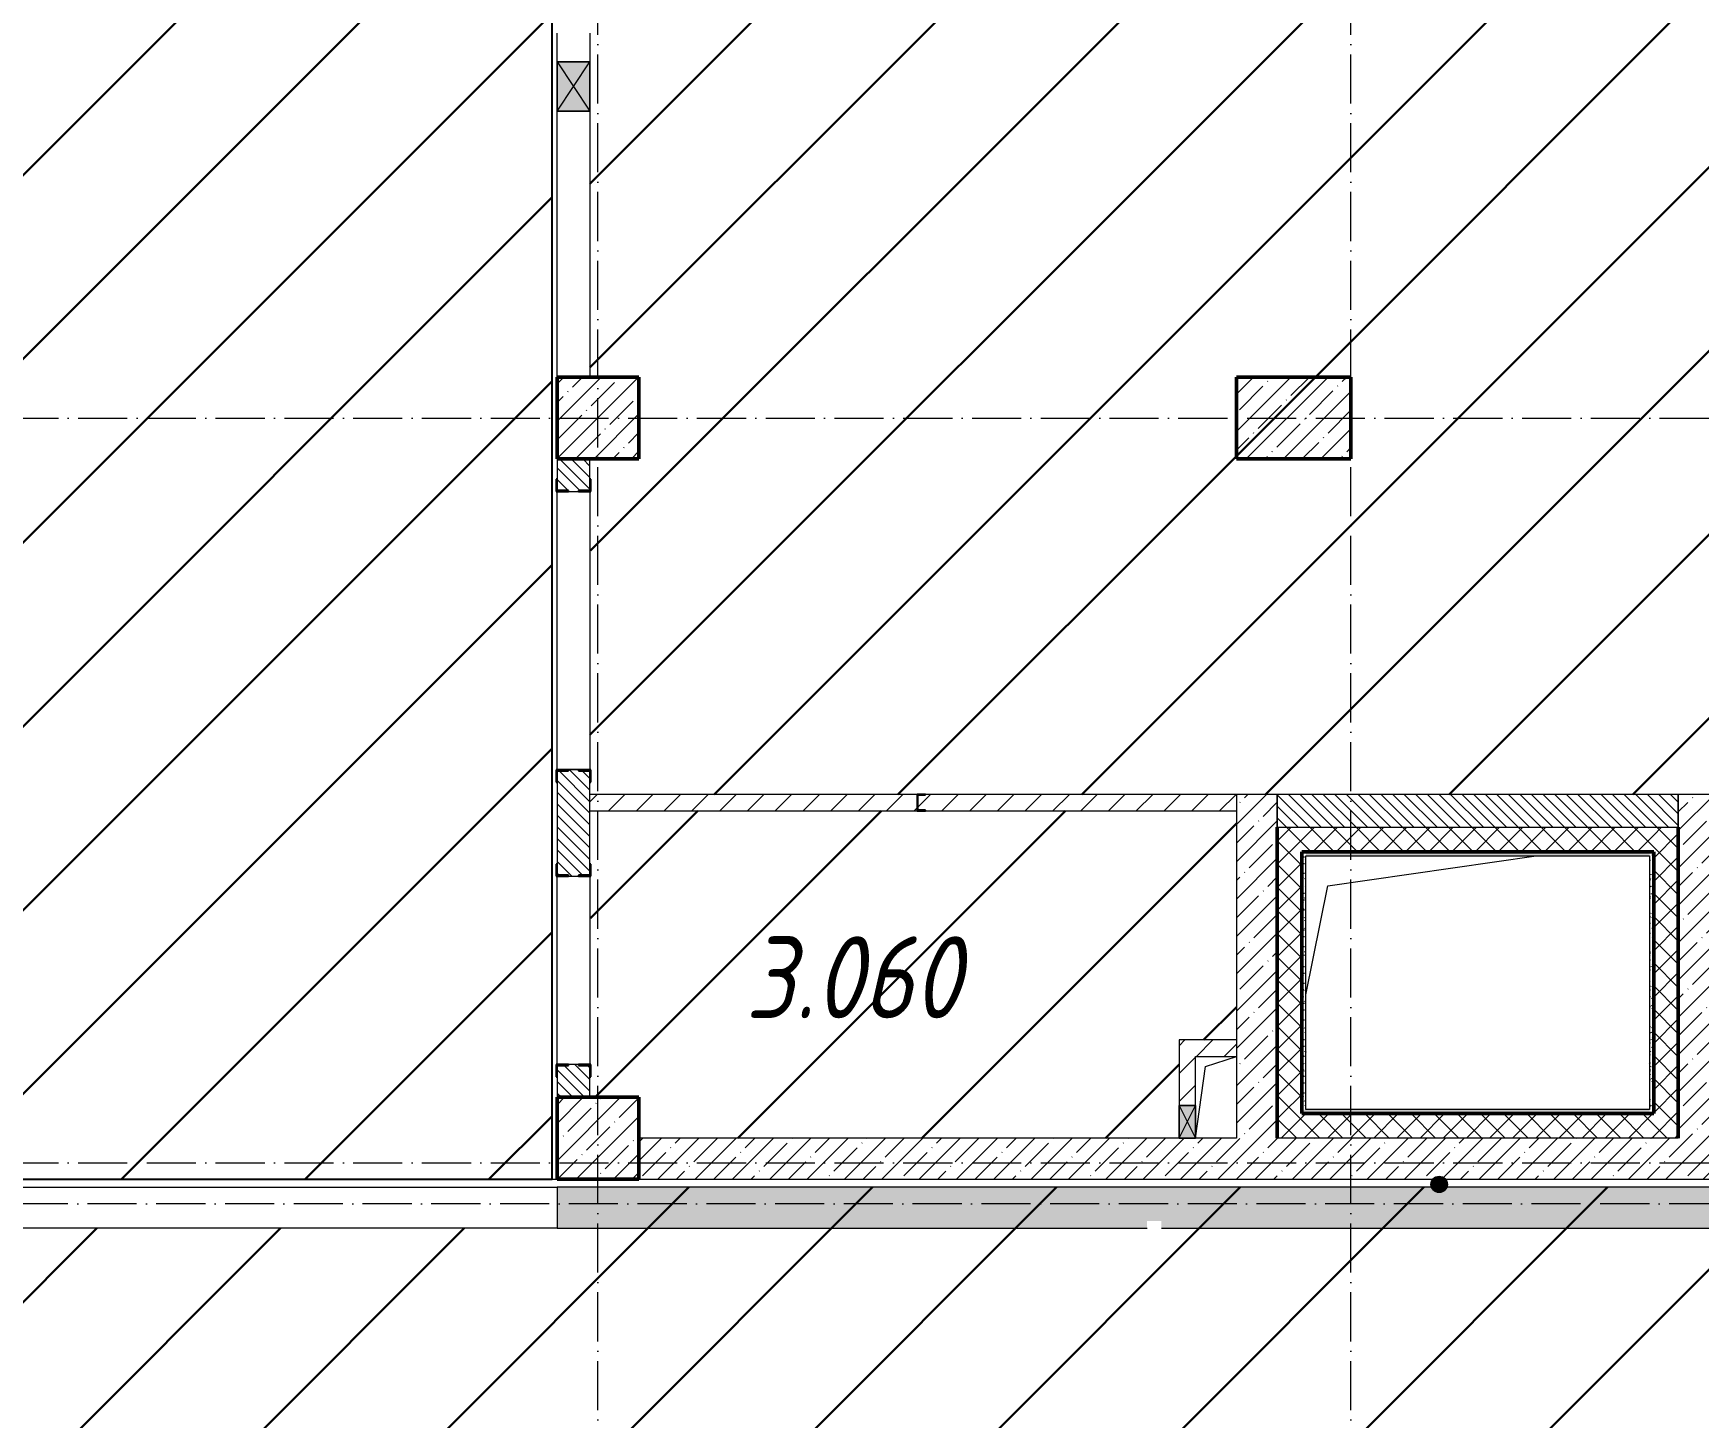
# Model space of a CAD drawing. Header units: millimetres. Extents: x 35697 to 388678, y -91946 to 171347.
# Drawn here: x 290171 to 300346, y -78789 to -70332 of the extents above; entities that cross this region are included whole.
import ezdxf

# ---------------------------------------------------------------- set-up
doc = ezdxf.new("R2010")
doc.units = ezdxf.units.MM
doc.linetypes.add('50_200_ШТРИХ_1Т_ш5_п1_п1_', pattern=[700, 500, -100, 0, -100])
for name, color, linetype, lineweight in [('2.1) ПГП окна 2.8 м', 5, 'Continuous', 30), ('A-DETL-GENF-OTLN', 7, 'Continuous', 9), ('A-FLOR-____-OTLN', 7, 'Continuous', 9), ('A-GENM-____-MCUT', 7, 'Continuous', 25), ('A-GENM-____-OTLN', 7, 'Continuous', 9), ('A-GENM-____-OTLN-1', 7, 'Continuous', 25), ('A-GLAZ-____-OTLN', 7, 'Continuous', 9), ('A-WALL-____-MCUT-1', 7, 'Continuous', 9), ('A-WALL-____-MCUT-2', 7, 'Continuous', 50), ('A-WALL-____-MCUT-3', 7, 'Continuous', 9), ('A-WALL-____-OTLN', 7, 'Continuous', 9), ('A-WALL-____-PATT-1', 7, 'Continuous', 9), ('A-WALL-FNSH-MCUT-1', 7, 'Continuous', 9), ('G-____-____-TEXT', 7, 'Continuous', 9), ('I-WALL-____-OTLN', 7, 'Continuous', 9), ('S-COLS-____-MCUT', 7, 'Continuous', 50), ('S-COLS-____-OTLN', 7, 'Continuous', 9), ('S-GRID-____-OTLN-1', 7, '50_200_ШТРИХ_1Т_ш5_п1_п1_', 9), ('Марки помещений', 7, 'Continuous', 9), ('стяжа', 7, 'Continuous', 30)]:
    doc.layers.add(name, color=color, linetype=linetype, lineweight=lineweight)
doc.layers.add('A-WALL-____-PATT-2', color=7, linetype='Continuous', lineweight=9, true_color=0x787878)
doc.styles.add('ISOCPEUR_I_2', font='isocpeui.ttf', dxfattribs={"width": 0.85, "height": 2.3})
pattern_1 = [(45, (283770.7, -86863.46), (-114.04925, 114.04925), []), (45, (283884.76, -86863.46), (-114.04925, 114.04925), [201.612, -40.322, 3.353, -36.97])]
pattern_2 = [(135, (283770.707, -86863.456), (-35.35534, -35.35534), [])]
pattern_3 = [(0, (283770.707, -86863.456), (81.28, 20.32), [3.353, -57.607, 3.353, -57.607, -325.12]), (0, (283770.707, -86863.456), (81.28, 20.32), [-121.92, 3.353, -118.567, 3.353, -57.607, -142.24]), (0, (283770.707, -86863.456), (81.28, 20.32), [-304.8, 3.353, -37.287, 3.353, -98.247]), (120, (283801.187, -86853.296), (-58.237636, 60.230545), [3.353, -57.607, 3.353, -57.607, -325.12]), (120, (283801.187, -86853.296), (-58.237636, 60.230545), [-121.92, 3.353, -118.567, 3.353, -57.607, -142.24]), (120, (283801.187, -86853.296), (-58.237636, 60.230545), [-304.8, 3.353, -37.287, 3.353, -98.247]), (240, (283811.347, -86812.656), (-23.042364, -80.550545), [3.353, -57.607, 3.353, -57.607, -325.12]), (240, (283811.347, -86812.656), (-23.042364, -80.550545), [-121.92, 3.353, -118.567, 3.353, -57.607, -142.24]), (240, (283811.347, -86812.656), (-23.042364, -80.550545), [-304.8, 3.353, -37.287, 3.353, -98.247])]
pattern_4 = [(45, (283770.71, -86863.46), (-70.7107, 70.7107), []), (135, (283770.71, -86863.46), (-70.7107, -70.7107), [])]
pattern_5 = [(45, (283770.71, -86863.46), (-84.8528, 84.8528), [])]

# ---------------------------------------------------------------- blocks, each defined once
blk = doc.blocks.new('BSC_Колонна _Прямоугольная - 500х500-V122-АР1_План отверстий 3 этажа в осях 1-64_А-ГГ')
at = {"layer": 'S-COLS-____-OTLN'}
h = blk.add_hatch(dxfattribs=at)
h.set_pattern_fill('FP_145', color=256, style=0, pattern_type=2)
h.set_pattern_definition([(45, (-9850, -9781.04), (-114.0493, 114.0493), []), (45, (-9735.95, -9781.04), (-114.0493, 114.0493), [201.613, -40.323, 3.353, -36.97])])
h.paths.add_polyline_path([(-250, -250), (250, -250), (250, 250), (-250, 250)], flags=0)
at = {"layer": 'S-COLS-____-MCUT'}
for p, q in [((250, 250), (-250, 250)), ((-250, 250), (-250, -250)), ((250, -250), (250, 250)), ((-250, -250), (250, -250))]:
    blk.add_line(p, q, dxfattribs=at)
blk = doc.blocks.new('BSC_Колонна _Прямоугольная - 500х700-V153-АР1_План отверстий 3 этажа в осях 1-64_А-ГГ')
at = {"layer": 'S-COLS-____-OTLN'}
h = blk.add_hatch(dxfattribs=at)
h.set_pattern_fill('FP_176', color=256, style=0, pattern_type=2)
h.set_pattern_definition([(315, (-14181.04, 14100), (114.0493, 114.0493), []), (315, (-14181.04, 13985.95), (114.0493, 114.0493), [201.612, -40.322, 3.353, -36.97])])
h.paths.add_polyline_path([(-250, 350), (-250, -350), (250, -350), (250, 350)], flags=0)
at = {"layer": 'S-COLS-____-MCUT'}
for p, q in [((250, 350), (-250, 350)), ((-250, 350), (-250, -350)), ((250, -350), (250, 350)), ((-250, -350), (250, -350))]:
    blk.add_line(p, q, dxfattribs=at)
blk = doc.blocks.new('154_Фахверк_СКБ_Швеллер - Тип_100_3960-28318856-АР1_План отверстий 3 этажа в осях 1-64_А-ГГ')
at = {"layer": 'A-GENM-____-MCUT'}
for p, q in [((175, 50), (125, 50)), ((125, 50), (125, -50)), ((128, 47), (175, 47)), ((128, -47), (128, 47)), ((175, 47), (175, 50)), ((125, -50), (175, -50)), ((175, -47), (128, -47)), ((175, -50), (175, -47))]:
    blk.add_line(p, q, dxfattribs=at)
blk = doc.blocks.new('154_Стойка_СКБ_Уголок - СМ-2180_200-28268025-АР1_План отверстий 3 этажа в осях 1-64_А-ГГ')
at = {"layer": 'A-GENM-____-MCUT'}
for p, q in [((125, 156), (125, 81)), ((200, 156), (125, 156)), ((131, 81), (131, 150)), ((131, 150), (200, 150)), ((200, 150), (200, 156)), ((125, 81), (131, 81)), ((131, 19), (125, 19)), ((125, 19), (125, -56)), ((131, -50), (131, 19)), ((125, -56), (200, -56)), ((200, -50), (131, -50)), ((200, -56), (200, -50))]:
    blk.add_line(p, q, dxfattribs=at)
blk = doc.blocks.new('Фахверк_СКБ_Уголок - 200_3550_зеркало-28264001-АР1_План отверстий 3 этажа в осях 1-64_А-ГГ')
at = {"layer": 'A-GENM-____-MCUT'}
for p, q in [((200, 156), (125, 156)), ((125, 156), (125, 81)), ((131, 81), (131, 150)), ((131, 150), (200, 150)), ((200, 150), (200, 156)), ((125, 81), (131, 81)), ((131, 19), (125, 19)), ((125, 19), (125, -56)), ((131, -50), (131, 19)), ((125, -56), (200, -56)), ((200, -50), (131, -50)), ((200, -56), (200, -50))]:
    blk.add_line(p, q, dxfattribs=at)
blk = doc.blocks.new('154_Стойка_СКБ_Уголок - СМ-2480_200-28346303-АР1_План отверстий 3 этажа в осях 1-64_А-ГГ')
at = {"layer": 'A-GENM-____-MCUT'}
for p, q in [((125, 156), (125, 81)), ((200, 156), (125, 156)), ((131, 81), (131, 150)), ((131, 150), (200, 150)), ((200, 150), (200, 156)), ((125, 81), (131, 81)), ((131, 19), (125, 19)), ((125, 19), (125, -56)), ((131, -50), (131, 19)), ((125, -56), (200, -56)), ((200, -50), (131, -50)), ((200, -56), (200, -50))]:
    blk.add_line(p, q, dxfattribs=at)
blk = doc.blocks.new('Стойка_Влож_Полоса боковая - Полоса-28213942-АР1_План отверстий 3 этажа в осях 1-64_А-ГГ')
at = {"layer": 'A-GENM-____-OTLN'}
for p, q in [((-5, 60), (0, 60)), ((-5, -60), (-5, 60)), ((0, 31), (0, -31)), ((0, -60), (-5, -60))]:
    blk.add_line(p, q, dxfattribs=at)
blk = doc.blocks.new('AR_Отверстие прямоугольное _в плите_ - AR_Отверстие прямоугольное _в плите_-30552514-АР1_План отверстий 3 этажа в осях 1-64_А-ГГ')
at = {"layer": 'A-GENM-____-OTLN'}
for p, q in [((-917, 617), (357, 800)), ((-1050, -50), (-917, 617))]:
    blk.add_line(p, q, dxfattribs=at)
blk = doc.blocks.new('AR_Отверстие прямоугольное _в плите_ - AR_Отверстие прямоугольное _в плите_-V198-АР1_План отверстий 3 этажа в осях 1-64_А-ГГ')
at = {"layer": 'A-GENM-____-OTLN'}
for p, q in [((-63, 188), (125, 250)), ((-125, -250), (-63, 188))]:
    blk.add_line(p, q, dxfattribs=at)
blk = doc.blocks.new('AR_Отверстие прямоугольное _в стене__БезПР - AR_Отверстие прямоугольное _в стене__БезПР-36427964-АР1_План отверстий 3 этажа в осях 1-64_А-ГГ')
at = {"layer": 'A-GLAZ-____-OTLN'}
blk.add_hatch(color=256, dxfattribs=at).paths.add_polyline_path([(-150, -100), (150, -100), (150, 100), (-150, 100)], flags=0)
at = {"layer": 'A-DETL-GENF-OTLN'}
for p, q in [((-150, -100), (-150, 100)), ((-150, 100), (150, 100)), ((150, 100), (-150, -100)), ((-150, 100), (150, -100)), ((150, 100), (-150, 100)), ((-150, 100), (-150, -100)), ((150, 100), (150, -100)), ((150, -100), (150, 100)), ((150, -100), (-150, -100)), ((-150, -100), (150, -100))]:
    blk.add_line(p, q, dxfattribs=at)
at = {"layer": 'A-GLAZ-____-OTLN'}
blk.add_line((150, 100), (-150, 100), dxfattribs=at)
blk = doc.blocks.new('AR_Отверстие прямоугольное _в стене__БезПР - AR_Отверстие прямоугольное _в стене__БезПР-36899627-АР1_План отверстий 3 этажа в осях 1-64_А-ГГ')
at = {"layer": 'A-GLAZ-____-OTLN'}
blk.add_hatch(color=256, dxfattribs=at).paths.add_polyline_path([(-100, -50), (100, -50), (100, 50), (-100, 50)], flags=0)
at = {"layer": 'A-DETL-GENF-OTLN'}
for p, q in [((-100, -50), (-100, 50)), ((-100, 50), (100, 50)), ((100, 50), (-100, -50)), ((-100, 50), (100, -50)), ((100, 50), (-100, 50)), ((-100, 50), (-100, -50)), ((100, 50), (100, -50)), ((100, -50), (100, 50)), ((100, -50), (-100, -50)), ((-100, -50), (100, -50))]:
    blk.add_line(p, q, dxfattribs=at)
at = {"layer": 'A-GLAZ-____-OTLN'}
blk.add_line((100, 50), (-100, 50), dxfattribs=at)
blk = doc.blocks.new('3эт')
at = {"layer": 'S-GRID-____-OTLN-1', "color": 251, "ltscale": 0.6, "true_color": 0x636466}
for p, q in [((293620.7, -91346.1), (293620.7, -36982.5)), ((298220.7, -91346.1), (298220.7, -36982.5)), ((279101.9, -72682.4), (310478.4, -72682.4)), ((279101.9, -77232.4), (307641.3, -77232.4)), ((387845.1, -77482.4), (279340.9, -77482.4))]:
    blk.add_line(p, q, dxfattribs=at)

msp = doc.modelspace()

# ---------------------------------------------------------------- hatches: boundary and pattern name
at = {"layer": '2.1) ПГП окна 2.8 м'}
h = msp.add_hatch(dxfattribs=at)
h.set_pattern_fill('ANSI31', color=5, scale=250)
h.set_pattern_definition([(45, (289370.7, -39382.4), (-561.266, 561.266), [])])
h.paths.add_polyline_path([(297665, -55157), (297671, -54132), (293871, -54132), (293871, -54632), (293371, -54632), (293371, -56532), (297671, -56532), (297671, -56457), (297665, -56457), (297665, -56382), (297668, -55232), (297665, -55232)])
h.paths.add_polyline_path([(293871, -54132), (297671, -54132), (297671, -53832), (295475, -45482), (293871, -45482)])
h.paths.add_polyline_path([(298371, -41232), (298121, -41232), (298121, -39632), (297871, -39632), (297871, -39382), (293871, -39382), (293871, -45482), (295475, -45482), (297671, -53832), (298371, -53832), (298371, -50232), (297771, -50232), (297771, -49032), (298371, -49032), (298371, -47182), (297771, -47182), (297771, -45682), (298121, -45682), (298371, -45682)])
h.paths.add_polyline_path([(297671, -47682), (297771, -47682), (297771, -48132), (297671, -48132), (297671, -48632), (297671, -50232), (297671, -50235), (297768, -50235), (297768, -50282), (297771, -50282), (297771, -50832), (297771, -51832), (297671, -51832), (297671, -50832), (297671, -50282), (297671, -50232), (297671, -48632), (297671, -48132)], flags=16)
h.paths.add_polyline_path([(297671, -47682), (297721, -47907), (297671, -48132)], flags=0)
h.paths.add_polyline_path([(298121, -43882), (298121, -43432), (298121, -43032), (298321, -43032), (298321, -43432), (298321, -43882), (298321, -44382), (298327, -44382), (298327, -44457), (298327, -44532), (298321, -44562), (298321, -44532), (298252, -44532), (298190, -44532), (298121, -44532), (298121, -45357), (298121, -45426), (298190, -45426), (298252, -45427), (298252, -45426), (298321, -45426), (298321, -45357), (298327, -45357), (298327, -45432), (298327, -45507), (298321, -45507), (298321, -45438), (298252, -45438), (298218, -45432), (298190, -45432), (298115, -45432), (298115, -45357), (298121, -44532), (298115, -44532), (298115, -44457), (298115, -44382)], flags=16)
h.paths.add_polyline_path([(298115, -44382), (298190, -44382), (298252, -44382), (298321, -44388), (298252, -44388), (298190, -44382), (298190, -44388), (298121, -44388)], flags=0)
h.paths.add_polyline_path([(297671, -50832), (297771, -50832), (297771, -51832), (297671, -51832)], flags=0)
h.paths.add_polyline_path([(293340, -45482), (293340, -54132), (293871, -54132), (293871, -45482)])
h.paths.add_polyline_path([(293340, -45482), (289371, -45482), (289371, -77332), (293340, -77332), (293340, -67982), (292871, -67982), (292871, -67782), (293340, -67782), (293340, -63832), (292871, -63832), (292871, -62882), (292671, -62882), (292671, -62632), (292871, -62632), (292871, -61933), (293340, -61933), (293340, -61232), (292871, -61232), (292871, -60632), (293340, -60632)])
h.paths.add_polyline_path([(292671, -60632), (292771, -60632), (292771, -61232), (292771, -61982), (292771, -62582), (292671, -62582), (292671, -61982), (292671, -61232)], flags=16)
h.paths.add_polyline_path([(292671, -60632), (292771, -60632), (292771, -61232), (292671, -61232)], flags=0)
h.paths.add_polyline_path([(292671, -61982), (292771, -61982), (292771, -62582), (292671, -62582)], flags=0)
h.paths.add_polyline_path([(292671, -63032), (292771, -63032), (292771, -63632), (292671, -63632)], flags=16)
h.paths.add_polyline_path([(292771, -66532), (292774, -66532), (292774, -66579), (292868, -66579), (292868, -66532), (292871, -66532), (292871, -66582), (292871, -67682), (292771, -67682), (292771, -68097), (292871, -68097), (292871, -68247), (292771, -68247), (292771, -68586), (292778, -68586), (292778, -68628), (292863, -68628), (292863, -68586), (292871, -68586), (292871, -68632), (292871, -69332), (292871, -69378), (292863, -69378), (292863, -69337), (292778, -69337), (292778, -69378), (292771, -69632), (292771, -69378), (292771, -69332), (292771, -68632), (292771, -68586), (292771, -68247), (292771, -68097), (292771, -67682), (292771, -66582)], flags=16)
h.paths.add_polyline_path([(292771, -66582), (292871, -66582), (292871, -67682), (292771, -67682)], flags=0)
h.paths.add_polyline_path([(293950, -53466), (295540, -53466), (295540, -52266), (293950, -52266)], flags=24)
h = msp.add_hatch(dxfattribs=at)
h.set_pattern_fill('ANSI31', color=5, scale=250)
h.paths.add_polyline_path([(302801, -42418), (302801, -42422), (302821, -42782), (302821, -42422), (302818, -42418)])
h.paths.add_polyline_path([(301622, -42036), (301622, -42066), (301632, -42066), (301831, -42036)])
h.paths.add_polyline_path([(302183, -41582), (302183, -42382), (302151, -42382), (302151, -41582)])
h.paths.add_polyline_path([(302503, -41542), (302503, -41546), (302521, -41546), (302521, -41542)])
h.paths.add_polyline_path([(302481, -41546), (302475, -41546), (302475, -41574), (302481, -41574)])
h.paths.add_polyline_path([(302631, -42390), (302503, -42390), (302481, -42412), (302481, -42422), (302521, -42422)])
h.paths.add_polyline_path([(302355, -41574), (302471, -41574), (302481, -41582), (302471, -41582)])
h.paths.add_polyline_path([(293871, -48132), (293871, -48632), (293371, -48632), (293371, -48132)])
h.paths.add_polyline_path([(302791, -41582), (302801, -41582), (302801, -41574), (302791, -41574)])
h.paths.add_polyline_path([(302635, -41582), (302635, -42382), (302631, -42422), (302631, -42382)])
h.paths.add_polyline_path([(303115, -41582), (303121, -41582), (303121, -41574), (303115, -41574)], flags=17)
h.paths.add_polyline_path([(303111, -42382), (303111, -41582), (303112, -41542), (303111, -41542), (303111, -42382), (303121, -42782), (303121, -42422), (303120, -42382)])
h.paths.add_polyline_path([(289371, -52826), (289377, -52832), (289377, -52757), (289371, -52757)])
h.paths.add_polyline_path([(293871, -54132), (293871, -54632), (293371, -54632), (293371, -54132)])
h.paths.add_polyline_path([(297671, -56388), (297665, -56382), (297665, -56457), (297671, -56457)])
h.paths.add_polyline_path([(289171, -70507), (289165, -70507), (288671, -70532), (289171, -70532)])
h.paths.add_polyline_path([(298213, -58336), (298213, -58378), (298221, -58382), (298221, -58336)])
h.paths.add_polyline_path([(298221, -63632), (298221, -63832), (298221, -64332), (297521, -64332), (297521, -63832), (297521, -63632), (297671, -63632), (298071, -63632)])
h.paths.add_polyline_path([(298208, -63645), (298208, -63832), (297533, -63832), (297533, -63645), (297671, -63645), (297671, -63707), (298071, -63707), (298071, -63645)], flags=16)
h.paths.add_polyline_path([(307021, -60632), (307021, -60732), (306821, -60732), (306821, -60661)])
h.paths.add_polyline_path([(298221, -69132), (298221, -69632), (297521, -69632), (297521, -69132)])
h.paths.add_polyline_path([(298221, -72432), (298221, -72932), (297521, -72932), (297521, -72432)])
h.paths.add_polyline_path([(293950, -53466), (295540, -53466), (295540, -52266), (293950, -52266)], flags=9)
h.paths.add_polyline_path([(294786, -59655), (296376, -59655), (296376, -58455), (294786, -58455)], flags=9)
h.paths.add_polyline_path([(301150, -66260), (302809, -66260), (302809, -65060), (301150, -65060)], flags=9)
h = msp.add_hatch(dxfattribs=at)
h.set_pattern_fill('ANSI31', color=5, scale=250)
h.paths.add_polyline_path([(293871, -54132), (293871, -54632), (293371, -54632), (293371, -54132)], flags=16)
h.paths.add_polyline_path([(297671, -56388), (297665, -56382), (297665, -56457), (297671, -56457)], flags=16)
h.paths.add_polyline_path([(307071, -58332), (307065, -58332), (307065, -58257), (307071, -57207), (307065, -57207), (307065, -57132), (307071, -55332), (307065, -55332), (307065, -55257), (307069, -54832), (306971, -54832), (306971, -54632), (306621, -54632), (306621, -54382), (301771, -54382), (301771, -57432), (297871, -57432), (297871, -56388), (297740, -56388), (297740, -56382), (297665, -56382), (297665, -56457), (297671, -56457), (297671, -57432), (293371, -57432), (293371, -58376), (293440, -58376), (293489, -58382), (293577, -58382), (293577, -58307), (293571, -57632), (293571, -58307), (293577, -58307), (293577, -58387), (293571, -58387), (293571, -59532), (293577, -59532), (293577, -59607), (293571, -60132), (293871, -60132), (293871, -60532), (295671, -60532), (295721, -60532), (297521, -60532), (297521, -60132), (298121, -60132), (298121, -59578), (298121, -58382), (298121, -58336), (298128, -58336), (298128, -58378), (298121, -59532), (298221, -59532), (298221, -60132), (298221, -60632), (298721, -60632), (298821, -60632), (298821, -61232), (298821, -61332), (298621, -61332), (298096, -61332), (296946, -61332), (296621, -61332), (296571, -61332), (295221, -61332), (294621, -61332), (293871, -61332), (293621, -61332), (293621, -63832), (293871, -63832), (293871, -64332), (293571, -64332), (293571, -64457), (293577, -64457), (293577, -64532), (293571, -65132), (293571, -65632), (293571, -66232), (293577, -66232), (293577, -66307), (293571, -67782), (293571, -68032), (293571, -68332), (293571, -68482), (293571, -69132), (293871, -69132), (293871, -69632), (293571, -69632), (293571, -69932), (293571, -70332), (293571, -70507), (293571, -70807), (293571, -72432), (293871, -72432), (293871, -72932), (293571, -72932), (293571, -73057), (293577, -73057), (293577, -73132), (293571, -74832), (293577, -74832), (293577, -74982), (295571, -74982), (295621, -74982), (297521, -74982), (297771, -74982), (300221, -74982), (300471, -74982), (300971, -74982), (300971, -71882), (300971, -71582), (300971, -70282), (301021, -70282), (301021, -70132), (301171, -70132), (301171, -70082), (306621, -70082), (306721, -70082), (307071, -70082), (307071, -69632), (306621, -69632), (306621, -69132), (307071, -69132), (307071, -67332), (307065, -67332), (307065, -67257), (307071, -66207), (307065, -66207), (307065, -66132), (307071, -64332), (306621, -64332), (306621, -63832), (307071, -63832), (307071, -63207), (307065, -63207), (307065, -63132), (307071, -61332), (307065, -61332), (307065, -61257), (307071, -61257), (307071, -61326), (307140, -61326), (307140, -61332), (307252, -61332), (307252, -61326), (307321, -61326), (307321, -61257), (307321, -60632), (307321, -60132), (307071, -60132)])
h.paths.add_polyline_path([(298213, -58336), (298213, -58378), (298221, -58382), (298221, -58336)], flags=16)
h.paths.add_polyline_path([(298221, -63632), (298221, -63832), (298221, -64332), (297521, -64332), (297521, -63832), (297521, -63632), (297671, -63632), (298071, -63632)], flags=16)
h.paths.add_polyline_path([(298208, -63645), (298208, -63832), (297533, -63832), (297533, -63645), (297671, -63645), (297671, -63707), (298071, -63707), (298071, -63645)], flags=0)
h.paths.add_polyline_path([(307021, -60632), (307021, -60732), (306821, -60732), (306821, -60661)], flags=16)
h.paths.add_polyline_path([(298221, -69132), (298221, -69632), (297521, -69632), (297521, -69132)], flags=16)
h.paths.add_polyline_path([(298221, -72432), (298221, -72932), (297521, -72932), (297521, -72432)], flags=16)
h.paths.add_polyline_path([(294786, -59655), (296376, -59655), (296376, -58455), (294786, -58455)], flags=24)
h.paths.add_polyline_path([(301150, -66260), (302809, -66260), (302809, -65060), (301150, -65060)], flags=24)
h = msp.add_hatch(dxfattribs=at)
h.set_pattern_fill('ANSI31', color=5, scale=250)
h.paths.add_polyline_path([(297521, -75082), (295621, -75082), (295571, -75082), (293571, -75082), (293571, -75407), (293577, -75407), (293577, -75482), (293571, -76632), (293577, -76632), (293577, -76707), (293571, -76832), (293871, -76832), (293871, -77082), (297171, -77082), (297171, -76882), (297171, -76482), (297521, -76482)])
h.paths.add_polyline_path([(294346, -76674), (295989, -76674), (295989, -75474), (294346, -75474)], flags=24)
h = msp.add_hatch(dxfattribs=at)
h.set_pattern_fill('ANSI31', color=5, scale=250)
h.paths.add_polyline_path([(322071, -77882), (321571, -77882), (321571, -77632), (319771, -77632), (319771, -77638), (319696, -77638), (319271, -77634), (319271, -77732), (319071, -77732), (319071, -77882), (318571, -77882), (318571, -77632), (316771, -77632), (316771, -77638), (316696, -77638), (315646, -77632), (315646, -77638), (315571, -77638), (313771, -77632), (313771, -77638), (313696, -77638), (313071, -77632), (313071, -77882), (312571, -77882), (312571, -77632), (310771, -77632), (310771, -77638), (310696, -77638), (310271, -77634), (310271, -77732), (310071, -77732), (310071, -77882), (309571, -77882), (309571, -77632), (302521, -77632), (301371, -77632), (301371, -77382), (298806, -77382, -0.683489), (298713, -77382), (293371, -77382), (293371, -77632), (289371, -77632), (281821, -77632), (281821, -77882), (281571, -77882), (281571, -78207), (281577, -78207), (281577, -78282), (281571, -80082), (281577, -80082), (281577, -80157), (281574, -80332), (281671, -80332), (281671, -80532), (281821, -80532), (281821, -80782), (289596, -80782), (289596, -80776), (289671, -80776), (290821, -80777), (290821, -80776), (290896, -80776), (292346, -80777), (292346, -80776), (292421, -80776), (293571, -80777), (293571, -80776), (293646, -80776), (294696, -80777), (294696, -80776), (294771, -80776), (295771, -80777), (295771, -80776), (295846, -80776), (296446, -80776), (296446, -80776), (296521, -80776), (297671, -80777), (297671, -80776), (297746, -80776), (302771, -80777), (302771, -80776), (302846, -80776), (307396, -80777), (307396, -80776), (307471, -80776), (309171, -80777), (309171, -80776), (309246, -80776), (313096, -80777), (313096, -80776), (313249, -80776), (313261, -80782), (313661, -80782), (313871, -80782), (313871, -80776), (313946, -80776), (314096, -80776), (314096, -80776), (314171, -80776), (314871, -80777), (314871, -80776), (314946, -80776), (316746, -80777), (316746, -80776), (316821, -80776), (317971, -80777), (317971, -80776), (318046, -80776), (322071, -80777)])
h.paths.add_polyline_path([(355621, -77882), (355121, -77882), (355121, -77632), (352621, -77632), (352621, -77882), (352121, -77882), (352121, -77732), (351921, -77732), (351946, -77657), (352121, -77632), (352121, -77382), (351777, -77382), (351777, -77451), (351771, -77563), (351771, -77382), (346621, -77382), (346621, -77661), (346821, -77632), (346821, -77732), (346621, -77732), (346621, -77882), (346121, -77882), (346121, -77732), (345921, -77732), (345921, -77632), (343971, -77632), (343971, -77638), (343896, -77638), (343621, -77632), (343621, -77882), (343121, -77882), (343121, -77632), (342846, -77632), (342846, -77638), (342771, -77638), (342771, -77632), (340971, -77632), (340971, -77638), (340896, -77638), (339846, -77632), (339846, -77638), (339771, -77638), (337971, -77632), (337971, -77638), (337821, -77638), (337821, -77732), (337621, -77732), (337621, -77882), (337121, -77882), (337121, -77732), (336921, -77732), (336946, -77657), (337121, -77632), (337121, -77382), (336777, -77382), (336777, -77451), (336771, -77563), (336771, -77382), (334971, -77382), (334971, -77451), (334971, -77563), (334971, -77638), (334896, -77638), (334621, -77632), (334621, -77882), (334121, -77882), (334121, -77732), (333921, -77732), (333946, -77657), (334121, -77632), (334121, -77382), (333777, -77382), (333777, -77451), (333771, -77563), (333771, -77382), (331971, -77382), (331971, -77451), (331971, -77563), (331971, -77638), (331896, -77638), (330846, -77632), (330846, -77638), (330771, -77638), (330771, -77632), (328971, -77632), (328971, -77638), (328821, -77638), (328821, -77732), (328621, -77732), (328621, -77882), (328121, -77882), (328121, -77732), (327921, -77732), (327946, -77657), (328121, -77632), (328121, -77382), (327777, -77382), (327777, -77451), (327771, -77563), (327771, -77382), (325971, -77382), (325971, -77451), (325971, -77563), (325971, -77638), (325896, -77638), (325621, -77632), (325621, -77882), (325121, -77882), (325121, -77732), (324921, -77732), (324946, -77657), (325121, -77632), (325121, -77382), (324777, -77382), (324777, -77451), (324771, -77563), (324771, -77382), (322971, -77382), (322971, -77451), (322971, -77563), (322971, -77638), (322896, -77638), (322621, -77632), (322621, -77882), (322121, -77882), (322121, -80782), (326146, -80782), (326146, -80776), (326221, -80776), (327921, -80777), (327921, -80776), (327996, -80776), (329321, -80777), (329321, -80776), (329396, -80776), (329496, -80776), (329496, -80776), (329571, -80776), (331371, -80777), (331371, -80776), (331446, -80776), (337946, -80777), (337946, -80776), (338021, -80776), (339721, -80777), (339721, -80776), (339796, -80776), (340446, -80777), (340446, -80776), (340521, -80776), (341421, -80777), (341421, -80776), (341496, -80776), (346946, -80777), (346946, -80776), (347021, -80776), (348721, -80777), (348721, -80776), (348796, -80776), (352746, -80777), (352746, -80776), (352821, -80776), (353721, -80777), (353721, -80776), (353796, -80776), (355621, -80777)])
h.paths.add_polyline_path([(324777, -77632), (324846, -77632), (324846, -77638), (324777, -77638)], flags=16)
h.paths.add_polyline_path([(327777, -77632), (327846, -77632), (327846, -77638), (327777, -77638)], flags=16)
h.paths.add_polyline_path([(333777, -77632), (333846, -77632), (333846, -77638), (333777, -77638)], flags=16)
h.paths.add_polyline_path([(336777, -77632), (336846, -77632), (336846, -77638), (336777, -77638)], flags=16)
h.paths.add_polyline_path([(351777, -77632), (351846, -77632), (351846, -77638), (351777, -77638)], flags=16)
h.paths.add_polyline_path([(372821, -77882), (370566, -77882), (370566, -77888), (370491, -77888), (370491, -77882), (369341, -77882), (369341, -77888), (369266, -77888), (363996, -77882), (363996, -77888), (363921, -77888), (362771, -77882), (362771, -77888), (362696, -77888), (361771, -77882), (361271, -77882), (360196, -77882), (360196, -77888), (360121, -77888), (360121, -77882), (358971, -77882), (358971, -77888), (358896, -77888), (358771, -77882), (358271, -77882), (358271, -77632), (356171, -77632), (356171, -77882), (355671, -77882), (355671, -80782), (356171, -80782), (356496, -80782), (356496, -80776), (356571, -80776), (358271, -80777), (358271, -80776), (358346, -80776), (361996, -80778), (361996, -80776), (362071, -80776), (362771, -80777), (362771, -80776), (362846, -80776), (362996, -80777), (362996, -80776), (363071, -80776), (363771, -80777), (363771, -80776), (363846, -80776), (363996, -80777), (363996, -80776), (364071, -80776), (372771, -80782), (372821, -80782), (372821, -80082)])
h.paths.add_polyline_path([(301397, -79889), (303031, -79889), (303031, -78689), (301397, -78689)], flags=24)
h.paths.add_polyline_path([(340248, -79908), (341925, -79908), (341925, -78708), (340248, -78708)], flags=24)
at = {"layer": 'A-WALL-____-PATT-1'}
h = msp.add_hatch(dxfattribs=at)
h.set_pattern_fill('FP_6', color=256, style=0, pattern_type=2)
h.set_pattern_definition(pattern_2)
h.paths.add_polyline_path([(293440, -76832), (293571, -76832), (293571, -76638), (293502, -76638), (293502, -76632), (293440, -76632), (293440, -76638), (293371, -76638), (293371, -76832)], flags=0)
h.paths.add_polyline_path([(293502, -75482), (293502, -75476), (293571, -75476), (293571, -74838), (293502, -74838), (293502, -74832), (293440, -74832), (293440, -74838), (293371, -74838), (293371, -75476), (293440, -75476), (293440, -75482)], flags=0)
h.paths.add_polyline_path([(293440, -73132), (293502, -73132), (293502, -73126), (293571, -73126), (293571, -72932), (293371, -72932), (293371, -73126), (293440, -73126)], flags=0)
h = msp.add_hatch(dxfattribs=at)
h.set_pattern_fill('FP_4', color=256, style=0, pattern_type=2)
h.set_pattern_definition(pattern_5)
h.paths.add_polyline_path([(297521, -75082), (297521, -74982), (295621, -74982), (295621, -74985), (295574, -74985), (295574, -75079), (295621, -75079), (295621, -75082)], flags=0)
h.paths.add_polyline_path([(293571, -75082), (295571, -75082), (295571, -74982), (293571, -74982)], flags=0)
h = msp.add_hatch(dxfattribs=at)
h.set_pattern_fill('FP_38', color=256, style=0, pattern_type=2)
h.set_pattern_definition(pattern_1)
h.paths.add_polyline_path([(297771, -77082), (297771, -74982), (297521, -74982), (297521, -77082)], flags=0)
h = msp.add_hatch(dxfattribs=at)
h.set_pattern_fill('FP_6', color=256, style=0, pattern_type=2)
h.set_pattern_definition(pattern_2)
h.paths.add_polyline_path([(300221, -75182), (300221, -74982), (297771, -74982), (297771, -75182), (297897, -75182)], flags=0)
h = msp.add_hatch(dxfattribs=at)
h.set_pattern_fill('FP_38', color=256, style=0, pattern_type=2)
h.set_pattern_definition(pattern_1)
h.paths.add_polyline_path([(300471, -77082), (300471, -74982), (300221, -74982), (300221, -77082)], flags=0)
h = msp.add_hatch(dxfattribs=at)
h.set_pattern_fill('FP_1', color=256, style=0, pattern_type=2)
h.set_pattern_definition(pattern_4)
h.paths.add_polyline_path([(297771, -76932), (297921, -76932), (297921, -75182), (297771, -75182), (297771, -76907)], flags=0)
h = msp.add_hatch(dxfattribs=at)
h.set_pattern_fill('FP_1', color=256, style=0, pattern_type=2)
h.set_pattern_definition(pattern_4)
h.paths.add_polyline_path([(297921, -75332), (300071, -75332), (300071, -75182), (297921, -75182)], flags=0)
h = msp.add_hatch(dxfattribs=at)
h.set_pattern_fill('FP_1', color=256, style=0, pattern_type=2)
h.set_pattern_definition(pattern_4)
h.paths.add_polyline_path([(300071, -77082), (300221, -77082), (300221, -75182), (300071, -75182), (300071, -76932)], flags=0)
h = msp.add_hatch(dxfattribs=at)
h.set_pattern_fill('FP_4', color=256, style=0, pattern_type=2)
h.set_pattern_definition(pattern_5)
h.paths.add_polyline_path([(297271, -76882), (297271, -76482), (297171, -76482), (297171, -76882), (297211, -76882)], flags=0)
h = msp.add_hatch(dxfattribs=at)
h.set_pattern_fill('FP_4', color=256, style=0, pattern_type=2)
h.set_pattern_definition(pattern_5)
h.paths.add_polyline_path([(297521, -76582), (297521, -76482), (297271, -76482), (297271, -76582)], flags=0)
h = msp.add_hatch(dxfattribs=at)
h.set_pattern_fill('FP_1', color=256, style=0, pattern_type=2)
h.set_pattern_definition(pattern_4)
h.paths.add_polyline_path([(300046, -77082), (300071, -77082), (300071, -76932), (297771, -76932), (297771, -77082), (299664, -77082)], flags=0)
h = msp.add_hatch(dxfattribs=at)
h.set_pattern_fill('FP_38', color=256, style=0, pattern_type=2)
h.set_pattern_definition(pattern_1)
h.paths.add_polyline_path([(306621, -77332), (306621, -77082), (302521, -77082), (302521, -77332), (304967, -77332)], flags=0)
h.paths.add_polyline_path([(301371, -77332), (301371, -77082), (293871, -77082), (293871, -77332), (300548, -77332)], flags=0)
h = msp.add_hatch(dxfattribs=at)
h.set_pattern_fill('FP_38', color=256, style=0, pattern_type=2)
h.set_pattern_definition(pattern_1)
h.paths.add_polyline_path([(306734, -77632), (307321, -77632), (307321, -77382), (302521, -77382), (302521, -77632), (304967, -77632)], flags=0)
h.paths.add_polyline_path([(301371, -77632), (301371, -77382), (293371, -77382), (293371, -77632), (296976, -77632), (296976, -77587), (297063, -77587), (297063, -77632), (299664, -77632)], flags=0)
h.paths.add_polyline_path([(289371, -77632), (289371, -77382), (281821, -77382), (281821, -77632), (289059, -77632)], flags=0)
at = {"layer": 'A-WALL-____-PATT-2'}
h = msp.add_hatch(dxfattribs=at)
h.set_pattern_fill('FP_181', color=256, style=0, pattern_type=2)
h.set_pattern_definition(pattern_3)
h.paths.add_polyline_path([(297921, -76907), (297946, -76907), (297946, -75332), (297921, -75332), (297921, -75809)], flags=0)
h = msp.add_hatch(dxfattribs=at)
h.set_pattern_fill('FP_181', color=256, style=0, pattern_type=2)
h.set_pattern_definition(pattern_3)
h.paths.add_polyline_path([(300046, -75357), (300046, -75332), (297946, -75332), (297946, -75357)], flags=0)
h = msp.add_hatch(dxfattribs=at)
h.set_pattern_fill('FP_181', color=256, style=0, pattern_type=2)
h.set_pattern_definition(pattern_3)
h.paths.add_polyline_path([(300046, -76932), (300071, -76932), (300071, -75332), (300046, -75332), (300046, -76907)], flags=0)
h = msp.add_hatch(dxfattribs=at)
h.set_pattern_fill('FP_181', color=256, style=0, pattern_type=2)
h.set_pattern_definition(pattern_3)
h.paths.add_polyline_path([(300046, -76932), (300046, -76907), (297921, -76907), (297921, -76932), (299664, -76932)], flags=0)
at = {"layer": 'G-____-____-TEXT'}
h = msp.add_hatch(color=256, dxfattribs=at)
edge = h.paths.add_edge_path(flags=0)
edge.add_arc((298760, -77364), 50, 0, 360)
at = {"layer": 'S-COLS-____-OTLN'}
h = msp.add_hatch(dxfattribs=at)
h.set_pattern_fill('FP_38', color=256, style=0, pattern_type=2)
h.set_pattern_definition(pattern_1)
h.paths.add_polyline_path([(293371, -72932), (293871, -72932), (293871, -72432), (293371, -72432)], flags=0)

# ---------------------------------------------------------------- linework, layer by layer
msp.add_lwpolyline([(289371, -77332), (293340, -77332), (293340, -45482), (289371, -45482)], close=True)
at = {"layer": 'A-FLOR-____-OTLN'}
msp.add_line((289371, -77332), (293371, -77332), dxfattribs=at)
at = {"layer": 'A-WALL-____-MCUT-1'}
for p, q in [((297521, -74982), (297521, -77082)), ((297771, -74982), (297521, -74982)), ((297771, -77082), (297771, -74982)), ((300221, -74982), (300221, -77082)), ((300471, -74982), (300221, -74982)), ((297171, -77082), (293871, -77082)), ((297521, -77082), (297271, -77082)), ((300221, -77082), (297771, -77082)), ((301371, -77382), (293371, -77382)), ((293371, -77382), (293371, -77632)), ((293871, -77332), (301371, -77332)), ((293371, -77632), (296976, -77632)), ((297063, -77632), (301371, -77632))]:
    msp.add_line(p, q, dxfattribs=at)
at = {"layer": 'A-WALL-____-MCUT-2'}
for p, q in [((297771, -75182), (297771, -77082)), ((300221, -77082), (300221, -75182)), ((297921, -75332), (297921, -76932)), ((300071, -75332), (297921, -75332)), ((300071, -76932), (300071, -75332)), ((297921, -76932), (300071, -76932))]:
    msp.add_line(p, q, dxfattribs=at)
at = {"layer": 'A-WALL-____-MCUT-3'}
for p, q in [((293371, -72932), (293371, -73057)), ((293571, -72932), (293371, -72932)), ((293571, -73057), (293571, -72932)), ((293440, -73132), (293502, -73132)), ((293371, -74907), (293371, -75407)), ((293571, -75407), (293571, -74907)), ((300221, -74982), (297771, -74982)), ((297771, -74982), (297771, -75182)), ((300221, -75182), (300221, -74982)), ((297771, -75182), (300221, -75182)), ((293440, -75482), (293502, -75482)), ((293371, -76707), (293371, -76832)), ((293502, -76632), (293440, -76632)), ((293571, -76832), (293571, -76707))]:
    msp.add_line(p, q, dxfattribs=at)
at = {"layer": 'A-WALL-____-OTLN'}
for p, q in [((289371, -77382), (293371, -77382)), ((293371, -77632), (289371, -77632))]:
    msp.add_line(p, q, dxfattribs=at)
at = {"layer": 'A-WALL-FNSH-MCUT-1'}
for p, q in [((295571, -74982), (293571, -74982)), ((297521, -74982), (295621, -74982)), ((293571, -75082), (295571, -75082)), ((295621, -75082), (297521, -75082)), ((297946, -76907), (297946, -75357)), ((297946, -75357), (300046, -75357)), ((300046, -75357), (300046, -76907)), ((297171, -76482), (297171, -76882)), ((297521, -76482), (297171, -76482)), ((297271, -76882), (297271, -76582)), ((297271, -76582), (297521, -76582)), ((300046, -76907), (297946, -76907))]:
    msp.add_line(p, q, dxfattribs=at)
at = {"layer": 'G-____-____-TEXT'}
msp.add_circle((298760, -77364), 50, dxfattribs=at)
at = {"layer": 'I-WALL-____-OTLN'}
for p, q in [((293371, -70507), (293371, -70332)), ((293571, -70332), (293571, -70507)), ((293371, -72432), (293371, -70807)), ((293571, -70807), (293571, -72432)), ((293371, -74832), (293371, -73132)), ((293571, -73132), (293571, -74832)), ((293371, -76632), (293371, -75482)), ((293571, -75482), (293571, -76632))]:
    msp.add_line(p, q, dxfattribs=at)
at = {"layer": 'S-COLS-____-MCUT'}
for p, q in [((293871, -72432), (293371, -72432)), ((293371, -72432), (293371, -72932)), ((293871, -72932), (293871, -72432)), ((293371, -72932), (293871, -72932))]:
    msp.add_line(p, q, dxfattribs=at)

# ---------------------------------------------------------------- block references
at = {"layer": 'A-GENM-____-OTLN', "rotation": 269.9999999999999}
msp.add_blockref('Стойка_Влож_Полоса боковая - Полоса-28213942-АР1_План отверстий 3 этажа в осях 1-64_А-ГГ', (293471, -74832), dxfattribs=at)
at = {"layer": 'A-GENM-____-OTLN'}
for name, p in [('AR_Отверстие прямоугольное _в плите_ - AR_Отверстие прямоугольное _в плите_-30552514-АР1_План отверстий 3 этажа в осях 1-64_А-ГГ', (298996, -76157)), ('AR_Отверстие прямоугольное _в плите_ - AR_Отверстие прямоугольное _в плите_-V198-АР1_План отверстий 3 этажа в осях 1-64_А-ГГ', (297396, -76832))]:
    msp.add_blockref(name, p, dxfattribs=at)
at = {"layer": 'A-GENM-____-OTLN-1'}
for name, p, rotation in [('Фахверк_СКБ_Уголок - 200_3550_зеркало-28264001-АР1_План отверстий 3 этажа в осях 1-64_А-ГГ', (293521, -73257), 89.99999999999993), ('154_Стойка_СКБ_Уголок - СМ-2480_200-28346303-АР1_План отверстий 3 этажа в осях 1-64_А-ГГ', (293421, -74707), 269.9999999999999), ('154_Стойка_СКБ_Уголок - СМ-2180_200-28268025-АР1_План отверстий 3 этажа в осях 1-64_А-ГГ', (293521, -75607), 89.99999999999993), ('Фахверк_СКБ_Уголок - 200_3550_зеркало-28264001-АР1_План отверстий 3 этажа в осях 1-64_А-ГГ', (293421, -76507), 269.9999999999999)]:
    msp.add_blockref(name, p, dxfattribs=dict(at, rotation=rotation))
msp.add_blockref('154_Фахверк_СКБ_Швеллер - Тип_100_3960-28318856-АР1_План отверстий 3 этажа в осях 1-64_А-ГГ', (295446, -75032), dxfattribs=at)
at = {"layer": 'A-GLAZ-____-OTLN'}
for name, p, rotation in [('AR_Отверстие прямоугольное _в стене__БезПР - AR_Отверстие прямоугольное _в стене__БезПР-36427964-АР1_План отверстий 3 этажа в осях 1-64_А-ГГ', (293471, -70657), 89.99999999999997), ('AR_Отверстие прямоугольное _в стене__БезПР - AR_Отверстие прямоугольное _в стене__БезПР-36899627-АР1_План отверстий 3 этажа в осях 1-64_А-ГГ', (297221, -76982), 90)]:
    msp.add_blockref(name, p, dxfattribs=dict(at, rotation=rotation))
at = {"layer": 'S-COLS-____-OTLN', "rotation": 89.9999999999999}
msp.add_blockref('BSC_Колонна _Прямоугольная - 500х700-V153-АР1_План отверстий 3 этажа в осях 1-64_А-ГГ', (297871, -72682), dxfattribs=at)
at = {"layer": 'S-COLS-____-OTLN'}
msp.add_blockref('BSC_Колонна _Прямоугольная - 500х500-V122-АР1_План отверстий 3 этажа в осях 1-64_А-ГГ', (293621, -77082), dxfattribs=at)
at = {"layer": 'стяжа'}
msp.add_blockref('3эт', (0, 0), dxfattribs=at)

# ---------------------------------------------------------------- texts
at = {"layer": 'Марки помещений', "insert": (294521, -75849), "char_height": 500, "width": 785.65, "attachment_point": 1, "style": 'ISOCPEUR_I_2'}
msp.add_mtext('3.060', dxfattribs=at)

doc.saveas('drawing.dxf')
